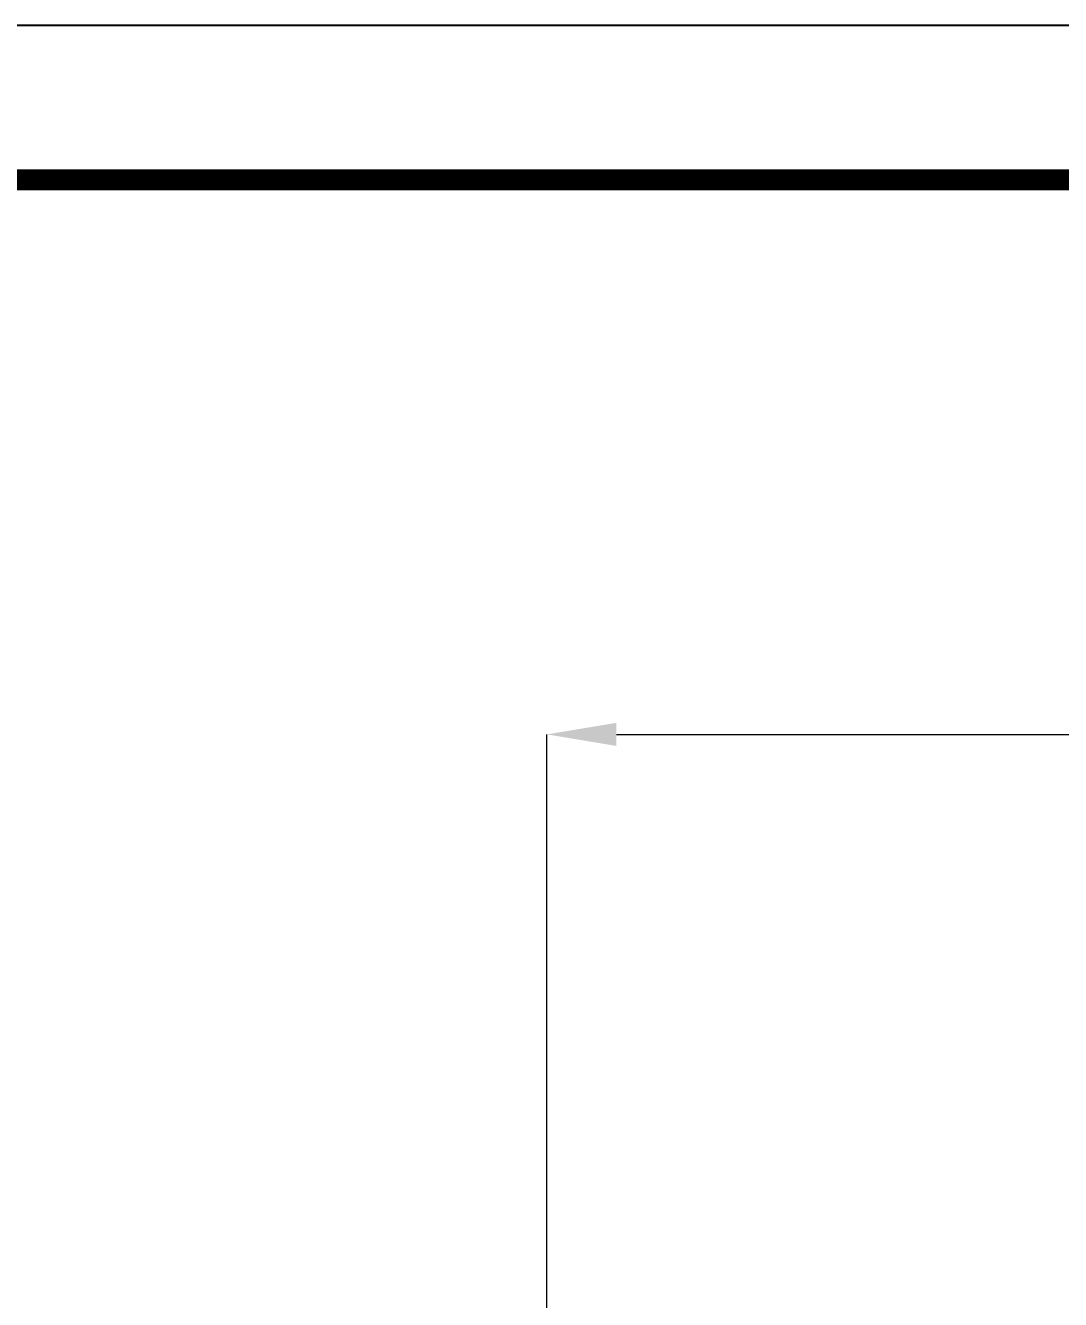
# Model space of a CAD drawing. Extents: x 541 to 1062, y 0 to 382.
# Drawn here: x 699.6 to 759.2, y 308.7 to 382 of the extents above; entities that cross this region are included whole.
import ezdxf

# ---------------------------------------------------------------- set-up
doc = ezdxf.new("R2010")
doc.units = 0
doc.header["$LTSCALE"] = 10
doc.header["$MEASUREMENT"] = 0
doc.header["$PDMODE"] = 3
doc.header["$PDSIZE"] = -10
doc.layers.get('0').update_dxf_attribs({"linetype": 'CONTINUOUS'})
doc.layers.get('DEFPOINTS').update_dxf_attribs({"linetype": 'CONTINUOUS'})
doc.styles.add('Daelim Dimension', font='')
doc.styles.get('Daelim Dimension').set_extended_font_data('NanumGothic')
doc.dimstyles.new('DEFAULT', dxfattribs={"dimscale": 2, "dimtxt": 2, "dimasz": 2, "dimexe": 0, "dimexo": 2, "dimgap": 1, "dimtad": 1, "dimdec": 1, "dimzin": 9, "dimdsep": 46, "dimtxsty": 'Daelim Dimension', "dimcen": 0.5, "dimclrd": 252, "dimclre": 252, "dimclrt": 3, "dimadec": 1, "dimazin": 0, "dimtfac": 1, "dimtdec": 1, "dimtix": 1, "dimtmove": 0, "dimatfit": 3, "dimfxl": 1, "dimtolj": 1, "dimtzin": 1, "dimlwd": 9, "dimlwe": 9, "dimarcsym": 0})

# ---------------------------------------------------------------- blocks, each defined once
blk = doc.blocks.new('*D9')
at = {"color": 5, "linetype": 'ByBlock', "lineweight": 9, "ltscale": 0.5, "transparency": 16777216}
for p, q in [((729.638, 97.539), (729.638, 341.221)), ((733.638, 341.221), (805.042, 341.221)), ((809.042, 265.765), (809.042, 341.221))]:
    blk.add_line(p, q, dxfattribs=at)
at = {"color": 5, "ltscale": 0.5, "transparency": 16777216}
for points in [[(733.638, 341.887), (733.638, 340.554), (729.638, 341.221)], [(805.042, 341.887), (805.042, 340.554), (809.042, 341.221)]]:
    blk.add_solid(points, dxfattribs=at)
at = {"layer": 'DEFPOINTS', "color": 0, "ltscale": 0.5, "transparency": 16777216}
for p in [(809.042, 341.221), (809.042, 261.765), (729.638, 93.539)]:
    blk.add_point(p, dxfattribs=at)
at = {"color": 7, "ltscale": 0.5, "transparency": 16777216, "insert": (769.34, 346.221), "char_height": 6, "attachment_point": 5, "style": 'Daelim Dimension'}
blk.add_mtext('\\A1;79.4', dxfattribs=at)

msp = doc.modelspace()

# ---------------------------------------------------------------- linework, layer by layer
at = {"ltscale": 0.5}
msp.add_lwpolyline([(540.828, 0), (1062.149, 0), (1062.149, 381.982), (540.828, 381.982)], close=True, dxfattribs=at)
at = {"color": 5, "linetype": 'ByBlock', "lineweight": 200, "const_width": 1.201}
msp.add_lwpolyline([(549.211, 16.356), (1053.715, 16.356), (1053.715, 373.113), (549.211, 373.113)], close=True, dxfattribs=at)

# ---------------------------------------------------------------- dimensions: what is measured, and where the dimension line sits
at = {"ltscale": 0.5}
dim = msp.add_linear_dim(base=(809.042, 341.221), p1=(729.638, 93.539), p2=(809.042, 261.765), dimstyle='DEFAULT', override={"dimtxt": 3, "dimclrd": 5, "dimclre": 5, "dimclrt": 7, "dimfxl": 1.25, "dimarcsym": 1}, dxfattribs=at)
dim.commit()
dim.dimension.update_dxf_attribs({"geometry": '*D9', "text_midpoint": (769.34, 346.221)})

doc.saveas('drawing.dxf')
